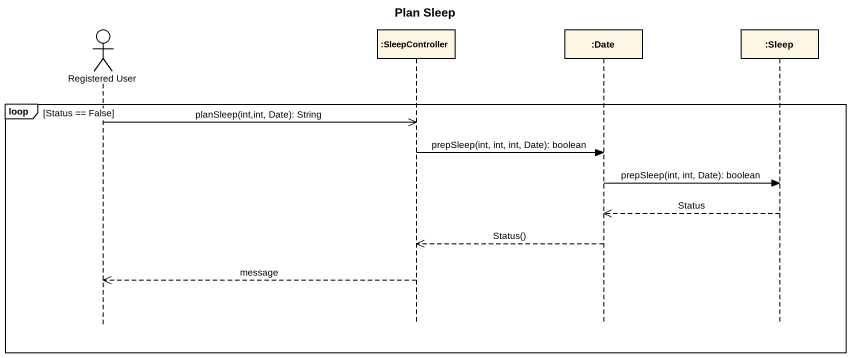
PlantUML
@startuml
title Plan Sleep
hide footbox
actor "Registered User" as Registered_User
participant ":SleepController" as SleepController
participant ":Date" as Date
participant ":Sleep" as Sleep

loop Status == False
  Registered_User ->> SleepController : planSleep(int,int, Date): String
  SleepController -> Date : prepSleep(int, int, int, Date): boolean
  Date -> Sleep : prepSleep(int, int, Date): boolean
  Sleep -->> Date : Status
  Date -->> SleepController : Status()
  SleepController -->> Registered_User : message
end
@enduml
